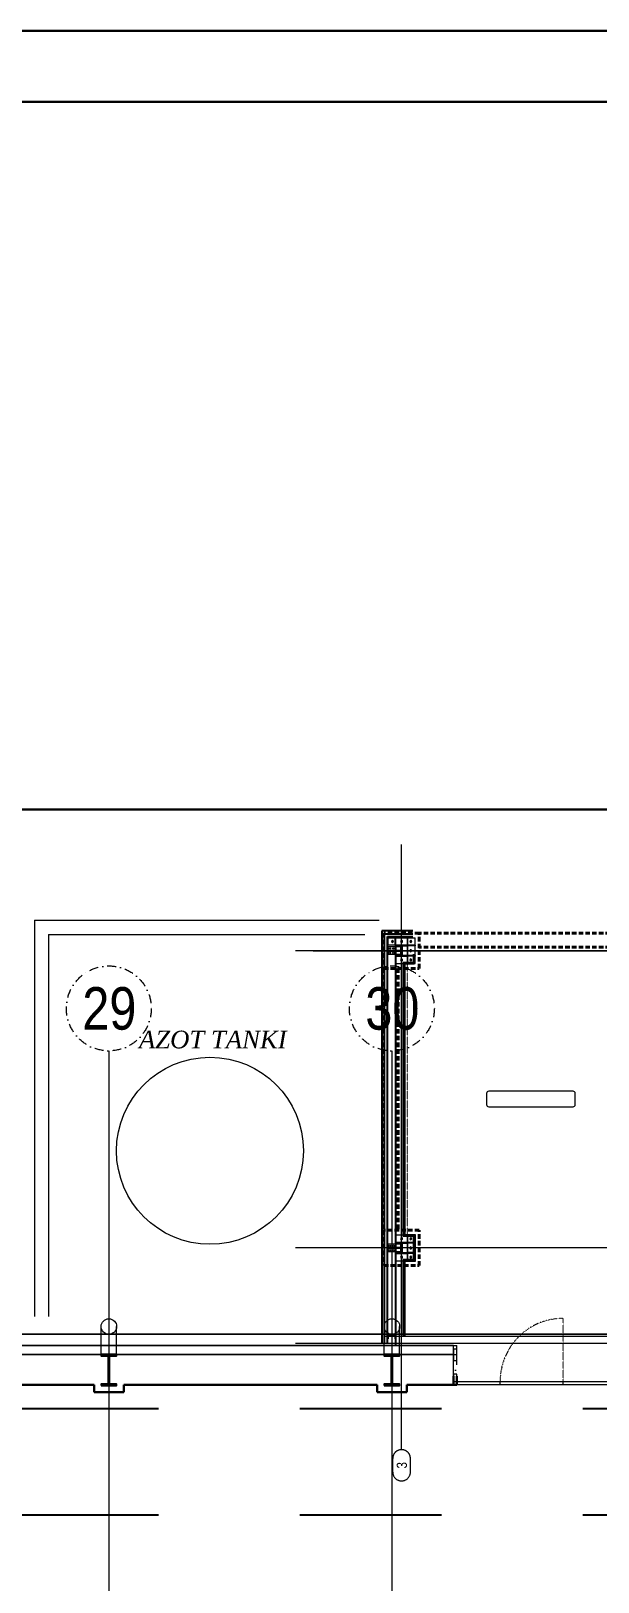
# Model space of a CAD drawing. Header units: centimetres. Extents: x 405464 to 563355, y 50011 to 66875.
# Drawn here: x 514778 to 515580, y 56820 to 59011 of the extents above; entities that cross this region are included whole.
import ezdxf
from ezdxf.enums import TextEntityAlignment as Align

# ---------------------------------------------------------------- set-up
doc = ezdxf.new("R2010")
doc.units = ezdxf.units.CM
for name, pattern in [('DASHDOT', [25.4, 12.7, -6.35, 0, -6.35]), ('DASHED', [4, 2, -2]), ('DASHED2', [9.525, 6.35, -3.175]), ('DOT', [0.25, 0, -0.25])]:
    doc.linetypes.add(name, pattern=pattern)
doc.layers.get('0').update_dxf_attribs({"lineweight": 9})
doc.layers.add('-MH_Ad', color=1, linetype='Continuous', lineweight=9, true_color=0xff0000)
doc.layers.add('DV_alçıpanel_duvar_yeni', color=1, linetype='Continuous', lineweight=20, true_color=0xff0000)
for name, color, linetype, lineweight in [('0-KRCN-MİMARİ-220526', 8, 'Continuous', 9), ('0-KRCN-Z-ANTET', 71, 'Continuous', 30), ('A_Aks', 30, 'DASHDOT', 9), ('A_Arka', 8, 'Continuous', 9), ('A_Betonarme', 6, 'Continuous', 40), ('A_celik', 1, 'Continuous', 25), ('A_Duvar-alçiplak', 3, 'Continuous', 30), ('A_Kaplama', 191, 'Continuous', 20), ('A_Pencere Doğrama-Ex', 140, 'Continuous', 15), ('G_0.09', 254, 'Continuous', 9), ('G_0.15', 144, 'Continuous', 15), ('GC_Cephe_Sandvic_Panel', 151, 'Continuous', 25), ('M00_Mahal_No$0$MH_Alan', 51, 'Continuous', 9), ('MH_Alan', 51, 'Continuous', 9), ('Y-GORUNUS COK INCE', 252, 'Continuous', 0)]:
    doc.layers.add(name, color=color, linetype=linetype, lineweight=lineweight)
doc.layers.add('_statik', color=2, linetype='Continuous')
doc.layers.add('A_Notes', color=121, linetype='Continuous')
doc.styles.add('Antet_Style 02', font='swissck.ttf')
doc.styles.add('Arial Narrow', font='ARIALN.TTF', dxfattribs={"height": 0.2})
doc.styles.add('M00_Mahal_No$0$Kalin01', font='swissk.ttf')
doc.styles.add('M00_Mahal_No$0$Normal', font='swiss.ttf')
doc.styles.add('MAHAL', font='swissc.ttf')
doc.styles.add('notlar', font='timesi.ttf')
doc.linetypes.add('AAFE_PHII-XXX-A-101 PN$0$FENCELINE1', pattern='A,6.35,-2.54,[133,ltypeshp.shx,S=2.54,R=0,X=-2.54,Y=0],-2.54,25.4', length=36.83)
doc.linetypes.add('BATTING', pattern='A,0.0001,-0.1,[134,ltypeshp.shx,S=0.1,R=0,X=-0.1,Y=0],-0.2,[134,ltypeshp.shx,S=0.1,R=180,X=0.1,Y=0],-0.1', length=0.4001)

# ---------------------------------------------------------------- blocks, each defined once
blk = doc.blocks.new('1_etap')
at = {"linetype": 'Continuous'}
for points in [[(-1594.3, 5400.1), (-1594.3, 5399.2), (-1586.6, 5399.2), (-1586.6, 5385.8), (-1594.3, 5385.8), (-1594.3, 5384.9), (-1578.3, 5384.9), (-1578.3, 5385.8), (-1586, 5385.8), (-1586, 5399.2), (-1578.3, 5399.2), (-1578.3, 5400.1)], [(-1594.3, 4980.1), (-1594.3, 4979.2), (-1586.6, 4979.2), (-1586.6, 4965.8), (-1594.3, 4965.8), (-1594.3, 4964.9), (-1578.3, 4964.9), (-1578.3, 4965.8), (-1586, 4965.8), (-1586, 4979.2), (-1578.3, 4979.2), (-1578.3, 4980.1)], [(-1606.3, 4849.5), (-1606.3, 4844), (-1605.6, 4844), (-1605.2, 4848.8), (-1595.3, 4848.8), (-1594.9, 4844), (-1594.3, 4844), (-1594.3, 4849.5)]]:
    blk.add_hatch(color=8, dxfattribs=at).paths.add_polyline_path(points)
at = {"color": 8}
for p in [(-1611.3, 4947.5), (-887.3, 4847.5)]:
    blk.add_line(p, (-1611.3, 4847.5), dxfattribs=at)
at = {"color": 8, "linetype": 'ByBlock', "lineweight": -2, "elevation": -22.7}
blk.add_lwpolyline([(-1466.2, 5190.8), (-1466.2, 5175.2, 0.414214), (-1463.1, 5172), (-1343.9, 5172, 0.414214), (-1340.8, 5175.2), (-1340.8, 5190.8, 0.414214), (-1343.9, 5194), (-1463.1, 5194, 0.414214)], format="xyb", close=True, dxfattribs=at)
at = {"color": 8, "linetype": 'Continuous'}
blk.add_arc((-1586.3, 5379.5), 1.4, 270, 90, dxfattribs=at)
blk.add_arc((-1586.3, 5379.5), 1.4, 270, 90, dxfattribs=at)
at = {"layer": 'A_Aks', "color": 8, "ltscale": 100}
for p, q in [((-1586.3, 4687.5), (-1586.3, 5542.5)), ((-766.3, 5392.5), (-1736.3, 5392.5)), ((-1711.3, 5392.5), (-943.3, 5392.5)), ((-766.3, 4972.5), (-1736.3, 4972.5)), ((-766.3, 4837.5), (-1736.3, 4837.5)), ((-1598.8, 4655.9), (-1598.8, 4675)), ((-1573.8, 4655.9), (-1573.8, 4675))]:
    blk.add_line(p, q, dxfattribs=at)
for centre, start, end in [((-1586.3, 4675), 0, 180), ((-1586.3, 4655.9), 180, 0)]:
    blk.add_arc(centre, 12.5, start, end, dxfattribs=at)
at = {"layer": 'A_Betonarme', "color": 8, "linetype": 'DASHED2'}
for p, q in [((-1561.3, 5417.5), (-1611.3, 5417.5)), ((-1611.3, 5417.5), (-1611.3, 5367.5)), ((-1196.3, 5417.5), (-1561.3, 5417.5)), ((-1561.3, 5367.5), (-1561.3, 5417.5)), ((-1196.3, 5397.5), (-1561.3, 5397.5)), ((-1611.3, 5367.5), (-1611.3, 4997.5)), ((-1611.3, 5367.5), (-1561.3, 5367.5)), ((-1591.3, 5367.5), (-1591.3, 4997.5)), ((-1561.3, 4997.5), (-1611.3, 4997.5)), ((-1611.3, 4997.5), (-1611.3, 4947.5)), ((-1561.3, 4947.5), (-1561.3, 4997.5)), ((-1611.3, 4947.5), (-1561.3, 4947.5))]:
    blk.add_line(p, q, dxfattribs=at)
at = {"layer": 'A_celik', "color": 8, "linetype": 'Continuous'}
for p, q in [((-1594.3, 5400.1), (-1594.3, 5400.5)), ((-1594.3, 5400.1), (-1578.3, 5400.1)), ((-1594.3, 5400.1), (-1594.3, 5399.2)), ((-1594.3, 5399.2), (-1586.6, 5399.2)), ((-1586.6, 5385.8), (-1586.6, 5399.2)), ((-1578.3, 5399.2), (-1586, 5399.2)), ((-1586, 5399.2), (-1586, 5385.8)), ((-1578.3, 5400.1), (-1578.3, 5399.2)), ((-1594.3, 5384.9), (-1594.3, 5385.8)), ((-1594.3, 5385.8), (-1586.6, 5385.8)), ((-1578.3, 5384.9), (-1594.3, 5384.9)), ((-1586, 5385.8), (-1578.3, 5385.8)), ((-1578.3, 5385.8), (-1578.3, 5384.9)), ((-1594.3, 4980.1), (-1578.3, 4980.1)), ((-1594.3, 4980.1), (-1594.3, 4979.2)), ((-1594.3, 4979.2), (-1586.6, 4979.2)), ((-1586.6, 4965.8), (-1586.6, 4979.2)), ((-1578.3, 4979.2), (-1586, 4979.2)), ((-1586, 4979.2), (-1586, 4965.8)), ((-1578.3, 4980.1), (-1578.3, 4979.2)), ((-1594.3, 4964.9), (-1594.3, 4965.8)), ((-1594.3, 4965.8), (-1586.6, 4965.8)), ((-1578.3, 4964.9), (-1594.3, 4964.9)), ((-1586, 4965.8), (-1578.3, 4965.8)), ((-1578.3, 4965.8), (-1578.3, 4964.9)), ((-1594.3, 4849.5), (-1606.3, 4849.5)), ((-1606.3, 4844), (-1606.3, 4849.5)), ((-1605.6, 4844), (-1606.3, 4844)), ((-1605.2, 4848.8), (-1605.6, 4844)), ((-1595.3, 4848.8), (-1605.2, 4848.8)), ((-1594.9, 4844), (-1595.3, 4848.8)), ((-1594.3, 4844), (-1594.9, 4844)), ((-1594.3, 4844), (-1594.3, 4849.5))]:
    blk.add_line(p, q, dxfattribs=at)
at = {"layer": 'DV_alçıpanel_duvar_yeni', "color": 8, "linetype": 'DOT'}
for p, q in [((-1594.3, 4980.1), (-1594.3, 5384.9)), ((-1578.3, 5384.9), (-1578.3, 4980.1))]:
    blk.add_line(p, q, dxfattribs=at)
at = {"layer": 'DV_alçıpanel_duvar_yeni', "color": 8}
for p, q in [((-1568.5, 5376), (-1584.3, 5376)), ((-1584.3, 5376), (-1584.3, 4989)), ((-1569.8, 5374.8), (-1583, 5374.8)), ((-1583, 5374.8), (-1583, 4990.3)), ((-1568.5, 5373.5), (-1581.8, 5373.5)), ((-1581.8, 5373.5), (-1581.8, 4991.5)), ((-1569.8, 5387.7), (-1569.8, 5373.5)), ((-1568.5, 5387.7), (-1568.5, 5373.5)), ((-1584.3, 4989), (-1569.8, 4989)), ((-1583, 4990.3), (-1568.5, 4990.3)), ((-1581.8, 4991.5), (-1567.3, 4991.5)), ((-1569.8, 4989), (-1569.8, 4956)), ((-1568.5, 4990.3), (-1568.5, 4954.8)), ((-1567.3, 4991.5), (-1567.3, 4953.5)), ((-1569.8, 4956), (-1584.3, 4956)), ((-1584.3, 4956), (-1584.3, 4847.5)), ((-1568.5, 4954.8), (-1583, 4954.8)), ((-1583, 4954.8), (-1583, 4847.5)), ((-1567.3, 4953.5), (-1581.8, 4953.5)), ((-1581.8, 4953.5), (-1581.8, 4847.5))]:
    blk.add_line(p, q, dxfattribs=at)
at = {"layer": 'G_0.09', "color": 8, "linetype": 'Continuous'}
for p, q in [((-1594.3, 5400.5), (-1606.3, 5400.5)), ((-1586.6, 5398), (-1605.6, 5398)), ((-1605.6, 5398), (-1605.6, 5387)), ((-1605.3, 5400.5), (-1605.3, 5410.5)), ((-1605.3, 5410.5), (-1567.3, 5410.5)), ((-1587.4, 5393), (-1604.6, 5393)), ((-1604.6, 5393), (-1604.6, 5392)), ((-1604.6, 5392), (-1587.4, 5392)), ((-1603.7, 5396), (-1602.8, 5396.5)), ((-1603.7, 5395), (-1603.7, 5396)), ((-1602.8, 5394.5), (-1603.7, 5395)), ((-1603.7, 5390), (-1602.8, 5390.5)), ((-1602.8, 5396.5), (-1601.9, 5396)), ((-1601.9, 5395), (-1602.8, 5394.5)), ((-1602.8, 5390.5), (-1601.9, 5390)), ((-1601.9, 5396), (-1601.9, 5395)), ((-1598.7, 5396), (-1597.8, 5396.5)), ((-1598.7, 5395), (-1598.7, 5396)), ((-1597.8, 5394.5), (-1598.7, 5395)), ((-1598.7, 5390), (-1597.8, 5390.5)), ((-1597.8, 5396.5), (-1596.9, 5396)), ((-1596.9, 5395), (-1597.8, 5394.5)), ((-1597.8, 5390.5), (-1596.9, 5390)), ((-1596.9, 5396), (-1596.9, 5395)), ((-1594.3, 5410.1), (-1595.3, 5410.1)), ((-1595.3, 5400.5), (-1595.3, 5410.1)), ((-1594.3, 5402.6), (-1595.3, 5402.6)), ((-1594.3, 5400.5), (-1594.3, 5410.1)), ((-1594.3, 5398), (-1594.3, 5399.2)), ((-1587.4, 5387), (-1587.4, 5398)), ((-1577.3, 5410.1), (-1578.3, 5410.1)), ((-1578.3, 5410.1), (-1578.3, 5400.1)), ((-1577.3, 5402.6), (-1578.3, 5402.6)), ((-1578.3, 5399.2), (-1578.3, 5385.8)), ((-1577.3, 5374.9), (-1577.3, 5410.1)), ((-1567.3, 5400.2), (-1577.3, 5400.2)), ((-1577.3, 5400.2), (-1577.3, 5399.2)), ((-1567.3, 5399.2), (-1577.3, 5399.2)), ((-1574.8, 5399.2), (-1574.8, 5400.2)), ((-1567.3, 5400.2), (-1567.3, 5410.5)), ((-1567.3, 5400.2), (-1567.3, 5399.2)), ((-1567.3, 5385.9), (-1567.3, 5399.2)), ((-1586.6, 5387), (-1605.6, 5387)), ((-1603.7, 5389), (-1603.7, 5390)), ((-1602.8, 5388.5), (-1603.7, 5389)), ((-1601.9, 5389), (-1602.8, 5388.5)), ((-1601.9, 5390), (-1601.9, 5389)), ((-1598.7, 5389), (-1598.7, 5390)), ((-1597.8, 5388.5), (-1598.7, 5389)), ((-1596.9, 5389), (-1597.8, 5388.5)), ((-1596.9, 5390), (-1596.9, 5389)), ((-1594.3, 5385.8), (-1594.3, 5387)), ((-1594.3, 5374.5), (-1567.3, 5374.5)), ((-1578.3, 5384.9), (-1578.3, 5374.9)), ((-1577.3, 5382.4), (-1578.3, 5382.4)), ((-1577.3, 5374.9), (-1578.3, 5374.9)), ((-1567.3, 5385.9), (-1577.3, 5385.9)), ((-1577.3, 5385.9), (-1577.3, 5384.9)), ((-1567.3, 5384.9), (-1577.3, 5384.9)), ((-1574.8, 5384.9), (-1574.8, 5385.9)), ((-1567.3, 5385.9), (-1567.3, 5384.9)), ((-1567.3, 5374.5), (-1567.3, 5384.9)), ((-1586.6, 4978), (-1605.6, 4978)), ((-1605.6, 4978), (-1605.6, 4967)), ((-1603.7, 4976), (-1602.8, 4976.5)), ((-1603.7, 4975), (-1603.7, 4976)), ((-1602.8, 4974.5), (-1603.7, 4975)), ((-1602.8, 4976.5), (-1601.9, 4976)), ((-1601.9, 4975), (-1602.8, 4974.5)), ((-1601.9, 4976), (-1601.9, 4975)), ((-1598.7, 4976), (-1597.8, 4976.5)), ((-1598.7, 4975), (-1598.7, 4976)), ((-1597.8, 4974.5), (-1598.7, 4975)), ((-1597.8, 4976.5), (-1596.9, 4976)), ((-1596.9, 4975), (-1597.8, 4974.5)), ((-1596.9, 4976), (-1596.9, 4975)), ((-1567.3, 4990.5), (-1594.3, 4990.5)), ((-1594.3, 4978), (-1594.3, 4979.2)), ((-1587.4, 4967), (-1587.4, 4978)), ((-1577.3, 4990.1), (-1578.3, 4990.1)), ((-1578.3, 4990.1), (-1578.3, 4980.1)), ((-1577.3, 4982.6), (-1578.3, 4982.6)), ((-1578.3, 4979.2), (-1578.3, 4965.8)), ((-1577.3, 4954.9), (-1577.3, 4990.1)), ((-1567.3, 4980.2), (-1577.3, 4980.2)), ((-1577.3, 4980.2), (-1577.3, 4979.2)), ((-1567.3, 4979.2), (-1577.3, 4979.2)), ((-1574.8, 4979.2), (-1574.8, 4980.2)), ((-1567.3, 4980.2), (-1567.3, 4990.5)), ((-1567.3, 4980.2), (-1567.3, 4979.2)), ((-1567.3, 4965.9), (-1567.3, 4979.2)), ((-1586.6, 4967), (-1605.6, 4967)), ((-1587.4, 4973), (-1604.6, 4973)), ((-1604.6, 4973), (-1604.6, 4972)), ((-1604.6, 4972), (-1587.4, 4972)), ((-1603.7, 4970), (-1602.8, 4970.5)), ((-1603.7, 4969), (-1603.7, 4970)), ((-1602.8, 4968.5), (-1603.7, 4969)), ((-1602.8, 4970.5), (-1601.9, 4970)), ((-1601.9, 4969), (-1602.8, 4968.5)), ((-1601.9, 4970), (-1601.9, 4969)), ((-1598.7, 4970), (-1597.8, 4970.5)), ((-1598.7, 4969), (-1598.7, 4970)), ((-1597.8, 4968.5), (-1598.7, 4969)), ((-1597.8, 4970.5), (-1596.9, 4970)), ((-1596.9, 4969), (-1597.8, 4968.5)), ((-1596.9, 4970), (-1596.9, 4969)), ((-1594.3, 4965.8), (-1594.3, 4967)), ((-1594.3, 4954.5), (-1567.3, 4954.5)), ((-1578.3, 4964.9), (-1578.3, 4954.9)), ((-1577.3, 4962.4), (-1578.3, 4962.4)), ((-1577.3, 4954.9), (-1578.3, 4954.9)), ((-1567.3, 4965.9), (-1577.3, 4965.9)), ((-1577.3, 4965.9), (-1577.3, 4964.9)), ((-1567.3, 4964.9), (-1577.3, 4964.9)), ((-1574.8, 4964.9), (-1574.8, 4965.9)), ((-1567.3, 4965.9), (-1567.3, 4964.9)), ((-1567.3, 4954.5), (-1567.3, 4964.9)), ((-1594.3, 4850.5), (-1606.3, 4850.5)), ((-1605.8, 4849.5), (-1605.8, 4850.5)), ((-1603.7, 4848), (-1603.7, 4848.8)), ((-1603.7, 4848), (-1601.9, 4848)), ((-1602.8, 4848), (-1602.8, 4848.8)), ((-1601.9, 4848), (-1601.9, 4848.8)), ((-1598.7, 4848), (-1598.7, 4848.8)), ((-1596.9, 4848), (-1598.7, 4848)), ((-1597.8, 4848), (-1597.8, 4848.8)), ((-1596.9, 4848), (-1596.9, 4848.8)), ((-1594.3, 4849.5), (-1594.3, 4850.5))]:
    blk.add_line(p, q, dxfattribs=at)
for centre, radius, start, end in [((-1599.3, 5405.5), 1.4, 90, 270), ((-1599.3, 5405.5), 1.4, 90, 270), ((-1599.3, 5405.5), 0.8, 0, 180), ((-1599.3, 5405.5), 0.8, 180, 0), ((-1599.3, 5405.5), 1.4, 270, 90), ((-1599.3, 5405.5), 1.4, 270, 90), ((-1586.3, 5405.5), 1.4, 90, 270), ((-1586.3, 5405.5), 1.4, 90, 270), ((-1586.3, 5405.5), 0.8, 0, 180), ((-1586.3, 5405.5), 0.8, 180, 0), ((-1586.3, 5405.5), 1.4, 270, 90), ((-1586.3, 5405.5), 1.4, 270, 90), ((-1573.3, 5405.5), 1.4, 90, 270), ((-1573.3, 5405.5), 1.4, 90, 270), ((-1573.3, 5392.5), 1.4, 90, 270), ((-1573.3, 5392.5), 1.4, 90, 270), ((-1573.3, 5405.5), 0.8, 0, 180), ((-1573.3, 5405.5), 0.8, 180, 0), ((-1573.3, 5392.5), 0.8, 0, 180), ((-1573.3, 5392.5), 0.8, 180, 0), ((-1573.3, 5405.5), 1.4, 270, 90), ((-1573.3, 5405.5), 1.4, 270, 90), ((-1573.3, 5392.5), 1.4, 270, 90), ((-1573.3, 5392.5), 1.4, 270, 90), ((-1586.3, 5379.5), 1.4, 90, 270), ((-1586.3, 5379.5), 1.4, 90, 270), ((-1586.3, 5379.5), 0.8, 0, 180), ((-1586.3, 5379.5), 0.8, 180, 0), ((-1573.3, 5379.5), 1.4, 90, 270), ((-1573.3, 5379.5), 1.4, 90, 270), ((-1573.3, 5379.5), 0.8, 0, 180), ((-1573.3, 5379.5), 0.8, 180, 0), ((-1573.3, 5379.5), 1.4, 270, 90), ((-1573.3, 5379.5), 1.4, 270, 90), ((-1586.3, 4985.5), 1.4, 90, 270), ((-1586.3, 4985.5), 1.4, 90, 270), ((-1586.3, 4985.5), 0.8, 0, 180), ((-1586.3, 4985.5), 0.8, 180, 0), ((-1586.3, 4985.5), 1.4, 270, 90), ((-1586.3, 4985.5), 1.4, 270, 90), ((-1573.3, 4985.5), 1.4, 90, 270), ((-1573.3, 4985.5), 1.4, 90, 270), ((-1573.3, 4985.5), 0.8, 0, 180), ((-1573.3, 4985.5), 0.8, 180, 0), ((-1573.3, 4985.5), 1.4, 270, 90), ((-1573.3, 4985.5), 1.4, 270, 90), ((-1586.3, 4959.5), 1.4, 90, 270), ((-1586.3, 4959.5), 1.4, 90, 270), ((-1586.3, 4959.5), 0.8, 0, 180), ((-1586.3, 4959.5), 0.8, 180, 0), ((-1586.3, 4959.5), 1.4, 270, 90), ((-1586.3, 4959.5), 1.4, 270, 90), ((-1573.3, 4972.5), 1.4, 90, 270), ((-1573.3, 4972.5), 1.4, 90, 270), ((-1573.3, 4959.5), 1.4, 90, 270), ((-1573.3, 4959.5), 1.4, 90, 270), ((-1573.3, 4972.5), 0.8, 0, 180), ((-1573.3, 4972.5), 0.8, 180, 0), ((-1573.3, 4959.5), 0.8, 0, 180), ((-1573.3, 4959.5), 0.8, 180, 0), ((-1573.3, 4972.5), 1.4, 270, 90), ((-1573.3, 4972.5), 1.4, 270, 90), ((-1573.3, 4959.5), 1.4, 270, 90), ((-1573.3, 4959.5), 1.4, 270, 90)]:
    blk.add_arc(centre, radius, start, end, dxfattribs=at)
at = {"layer": 'G_0.15', "color": 8}
for p, q in [((-1606.3, 4850.5), (-1606.3, 5400.5)), ((-1594.3, 4980.1), (-1594.3, 5384.9)), ((-1594.3, 4850.5), (-1594.3, 4964.9))]:
    blk.add_line(p, q, dxfattribs=at)
at = {"layer": 'GC_Cephe_Sandvic_Panel', "color": 8}
for p, q in [((-1570.3, 5420.5), (-1614.3, 5420.5)), ((-1614.3, 5420.5), (-1614.3, 4838.5)), ((-1606.3, 4838.5), (-1606.3, 5412.5)), ((-1606.3, 5412.5), (-1570.3, 5412.5)), ((-1594.3, 4834.5), (-1594.3, 5400.5)), ((-1594.3, 5400.5), (-1570.3, 5400.5))]:
    blk.add_line(p, q, dxfattribs=at)
at = {"layer": 'GC_Cephe_Sandvic_Panel', "color": 8, "linetype": 'BATTING', "ltscale": 8}
for p, q in [((-1610.3, 4838.5), (-1610.3, 5416.5)), ((-1610.3, 5416.5), (-1570.3, 5416.5))]:
    blk.add_line(p, q, dxfattribs=at)
at = {"layer": 'Y-GORUNUS COK INCE', "color": 8}
for q in [(-1618.2, 5435.5), (-2105.2, 4875.5)]:
    blk.add_line((-2105.2, 5435.5), q, dxfattribs=at)
at = {"layer": 'Y-GORUNUS COK INCE', "color": 8, "linetype": 'AAFE_PHII-XXX-A-101 PN$0$FENCELINE1'}
for q in [(-1638.2, 5415.5), (-2085.2, 4875.5)]:
    blk.add_line((-2085.2, 5415.5), q, dxfattribs=at)
at = {"layer": 'Y-GORUNUS COK INCE', "color": 8}
blk.add_circle((-1857.1, 5109.8), 132.1, dxfattribs=at)
at = {"color": 8, "linetype": 'ByBlock', "lineweight": -2}
for tag, height, style, p in [('MAHALNO', 15.7, 'M00_Mahal_No$0$Kalin01', (-1403.5, 5183, -22.7)), ('MAHALADI', 25.1, 'M00_Mahal_No$0$Normal', (-1403.5, 5151.6, -22.7)), ('MAHALNO', 9.8, 'M00_Mahal_No$0$Kalin01', (-1049.8, 5038.2)), ('MAHALADI', 15.7, 'M00_Mahal_No$0$Normal', (-1049.8, 5018.6)), ('MAHALNO', 19.6, 'M00_Mahal_No$0$Kalin01', (585.2, 4515.9)), ('MAHALADI', 31.4, 'M00_Mahal_No$0$Normal', (585.2, 4476.7)), ('MAHALNO', 19.6, 'M00_Mahal_No$0$Kalin01', (543.6, 3917.9)), ('MAHALADI', 31.4, 'M00_Mahal_No$0$Normal', (543.6, 3878.7)), ('MAHALNO', 19.6, 'M00_Mahal_No$0$Kalin01', (175.4, 3438.2)), ('MAHALADI', 31.4, 'M00_Mahal_No$0$Normal', (175.4, 3399)), ('MAHALNO', 15.7, 'M00_Mahal_No$0$Kalin01', (662.5, 3278.7)), ('MAHALADI', 25.1, 'M00_Mahal_No$0$Normal', (662.5, 3247.3)), ('MAHALNO', 9.8, 'M00_Mahal_No$0$Kalin01', (928.4, 2524.9)), ('MAHALADI', 15.7, 'M00_Mahal_No$0$Normal', (928.4, 2505.3)), ('MAHALNO', 19.6, 'M00_Mahal_No$0$Kalin01', (683, 1295.9)), ('MAHALADI', 31.4, 'M00_Mahal_No$0$Normal', (683, 1256.7))]:
    blk.add_attdef(tag, text='', height=height, dxfattribs=dict(at, style=style)).set_placement(p, align=Align.MIDDLE_CENTER)
at = {"layer": 'A_Aks', "color": 8, "ltscale": 100, "style": 'Arial Narrow'}
blk.add_text('3', height=14.3, rotation=90, dxfattribs=at).set_placement((-1578.8, 4660.9))
at = {"layer": 'A_Notes', "color": 8, "style": 'notlar'}
blk.add_text('AZOT TANKI', height=25, rotation=360, dxfattribs=at).set_placement((-1957.5, 5254.5))
at = {"layer": 'A_Pencere Doğrama-Ex', "color": 8, "style": 'MAHAL'}
for p in [(163.4, 4608.5), (585.7, 4362.5), (584.1, 3781.1), (404.7, 3207), (477.6, 2356.8), (647.1, 1093.3), (160.8, 91.1)]:
    blk.add_attdef('KOT', p, '', height=10, dxfattribs=at)
at = {"layer": 'M00_Mahal_No$0$MH_Alan', "color": 8, "style": 'M00_Mahal_No$0$Normal'}
for height, p in [(25.1, (-1403.5, 5114, -22.7)), (15.7, (-1049.8, 4995.1)), (31.4, (585.2, 4429.6)), (31.4, (543.6, 3831.7)), (31.4, (175.4, 3351.9)), (25.1, (662.5, 3209.7)), (15.7, (928.4, 2481.8)), (31.4, (683, 1209.6))]:
    blk.add_attdef('ALAN', text='', height=height, dxfattribs=at).set_placement(p, align=Align.MIDDLE_CENTER)
blk = doc.blocks.new('a_aks')
at = {"layer": 'A_Aks', "color": 8, "ltscale": 200}
for p, q in [((10530, 5308), (10530, -831.1)), ((10930, 5308), (10930, -831.1)), ((2130, 4857), (12637.8, 4857))]:
    blk.add_line(p, q, dxfattribs=at)
at = {"layer": 'A_Aks', "color": 8}
for centre in [(10530, 5368), (10930, 5368)]:
    blk.add_circle(centre, 60, dxfattribs=at)
at = {"layer": 'A_Aks', "color": 8, "style": 'Antet_Style 02'}
for s, p in [('29', (10530.7, 5368)), ('30', (10930.7, 5368))]:
    blk.add_text(s, height=60, dxfattribs=at).set_placement(p, align=Align.MIDDLE_CENTER)
blk = doc.blocks.new('mimari_yeni_durum')
at = {"layer": 'A_Arka', "color": 8}
for p, q in [((10519, 4879), (10519, 4918.5)), ((10519, 4879), (10519, 4918.5)), ((10541, 4879), (10541, 4918.5)), ((10541, 4879), (10541, 4918.5)), ((10919, 4879), (10919, 4918.5)), ((10919, 4879), (10919, 4918.5)), ((10941, 4879), (10941, 4918.5)), ((10941, 4879), (10941, 4918.5)), ((1600, 4907.5), (12577, 4907.5)), ((12577, 4907.5), (9741, 4907.5))]:
    blk.add_line(p, q, dxfattribs=at)
for centre in [(10530, 4918.5), (10530, 4918.5), (10930, 4918.5), (10930, 4918.5)]:
    blk.add_circle(centre, 11, dxfattribs=at)
at = {"layer": 'A_celik', "color": 8}
for points in [[(10519, 4835), (10541, 4835), (10541, 4837), (10531, 4837), (10531, 4877), (10541, 4877), (10541, 4879), (10519, 4879), (10519, 4877), (10529, 4877), (10529, 4837), (10519, 4837), (10519, 4835)], [(10519, 4835), (10541, 4835), (10541, 4837), (10531, 4837), (10531, 4877), (10541, 4877), (10541, 4879), (10519, 4879), (10519, 4877), (10529, 4877), (10529, 4837), (10519, 4837), (10519, 4835)], [(10919, 4835), (10941, 4835), (10941, 4837), (10931, 4837), (10931, 4877), (10941, 4877), (10941, 4879), (10919, 4879), (10919, 4877), (10929, 4877), (10929, 4837), (10919, 4837), (10919, 4835)], [(10919, 4835), (10941, 4835), (10941, 4837), (10931, 4837), (10931, 4877), (10941, 4877), (10941, 4879), (10919, 4879), (10919, 4877), (10929, 4877), (10929, 4837), (10919, 4837), (10919, 4835)]]:
    blk.add_lwpolyline(points, dxfattribs=at)
at = {"layer": 'A_Duvar-alçiplak', "color": 8}
for p, q in [((11017, 4836), (11017, 4848.5)), ((11022, 4836), (11022, 4848.5)), ((10151, 4836), (10509, 4836)), ((10151, 4836), (10509, 4836)), ((10509, 4836), (10509, 4826)), ((10509, 4836), (10509, 4826)), ((10509, 4826), (10551, 4826)), ((10509, 4826), (10551, 4826)), ((10551, 4836), (10551, 4826)), ((10551, 4836), (10909, 4836)), ((10551, 4836), (10551, 4826)), ((10551, 4836), (10909, 4836)), ((10909, 4836), (10909, 4826)), ((10909, 4836), (10909, 4826)), ((10909, 4826), (10951, 4826)), ((10909, 4826), (10951, 4826)), ((10951, 4836), (10951, 4826)), ((10951, 4836), (11017, 4836)), ((10951, 4836), (10951, 4826)), ((10951, 4836), (11022, 4836))]:
    blk.add_line(p, q, dxfattribs=at)
at = {"layer": 'A_Kaplama', "color": 8}
for p, q in [((11017, 4891.5), (9741, 4891.5)), ((9982, 4891.5), (11017, 4891.5)), ((9982, 4891.5), (11022, 4891.5)), ((11017, 4836), (11017, 4891.5)), ((11022, 4864.5), (11022, 4891.5)), ((11017, 4879), (9741, 4879)), ((9982, 4879), (11017, 4879)), ((9982, 4879), (11022, 4879))]:
    blk.add_line(p, q, dxfattribs=at)
at = {"layer": 'A_Pencere Doğrama-Ex', "color": 8, "linetype": 'DOT'}
blk.add_line((11172, 4841), (11172, 4930), dxfattribs=at)
at = {"layer": 'A_Pencere Doğrama-Ex', "color": 8}
for p, q in [((11083, 4836), (11083, 4841)), ((11172, 4836), (11172, 4841))]:
    blk.add_line(p, q, dxfattribs=at)
for points in [[(11022, 4870.5), (11022, 4886.5), (11017, 4886.5), (11017, 4870.5)], [(11022, 4841), (11022, 4851), (11017, 4851), (11017, 4841)]]:
    blk.add_lwpolyline(points, close=True, dxfattribs=at)
blk.add_lwpolyline([(11017, 4841), (11238, 4841), (11238, 4836), (11017, 4836), (11017, 4841)], dxfattribs=at)
at = {"layer": 'A_Pencere Doğrama-Ex', "color": 8, "linetype": 'DOT'}
blk.add_arc((11172, 4841), 89, 90, 180, dxfattribs=at)
at = {"layer": 'A_Aks', "color": 8}
blk.add_blockref('a_aks', (0, 0), dxfattribs=at)
blk = doc.blocks.new('A$C17b1b0ad')
at = {"layer": 'MH_Alan', "color": 8}
blk.add_lwpolyline([(11309, 4836), (10951, 4836), (10951, 4826), (10909, 4826), (10909, 4836), (10551, 4836), (10551, 4826), (10509, 4826), (10509, 4836), (10151, 4836)], dxfattribs=at)
blk = doc.blocks.new('statik_temel_kalıp')
at = {"layer": '_statik', "color": 4, "linetype": 'DASHED', "ltscale": 100}
for p, q in [((-10930, -54.5), (-60, -54.5)), ((-10930, -204.5), (-210, -204.5))]:
    blk.add_line(p, q, dxfattribs=at)
blk = doc.blocks.new('A$C9e52caec')
at = {"color": 8}
blk.add_blockref('1_etap', (12530, 57), dxfattribs=at)
at = {"layer": '-MH_Ad', "color": 8}
blk.add_blockref('A$C17b1b0ad', (0, 0), dxfattribs=at)
at = {"color": 8}
blk.add_blockref('mimari_yeni_durum', (0, 0), dxfattribs=at)
at = {"layer": '_statik'}
blk.add_blockref('statik_temel_kalıp', (12530, 4857), dxfattribs=at)

msp = doc.modelspace()

# ---------------------------------------------------------------- block references
at = {"layer": '0-KRCN-MİMARİ-220526', "rotation": 359.999999999997}
msp.add_blockref('A$C9e52caec', (504358.3, 52262.4, 74), dxfattribs=at)

# ---------------------------------------------------------------- next in the draw order: linework, layer by layer
at = {"layer": '0-KRCN-Z-ANTET'}
for points in [[(405464.1, 50011.3), (563355.4, 50011.3), (563355.4, 59011.3), (405464.1, 59011.3)], [(503064.1, 50111.3), (544661.8, 50111.3), (544661.8, 58911.3), (503064.1, 58911.3)], [(503294.8, 57911.3), (518977.4, 57911.3), (518977.4, 51111.3), (503294.8, 51111.3)]]:
    msp.add_lwpolyline(points, close=True, dxfattribs=at)

doc.saveas('drawing.dxf')
